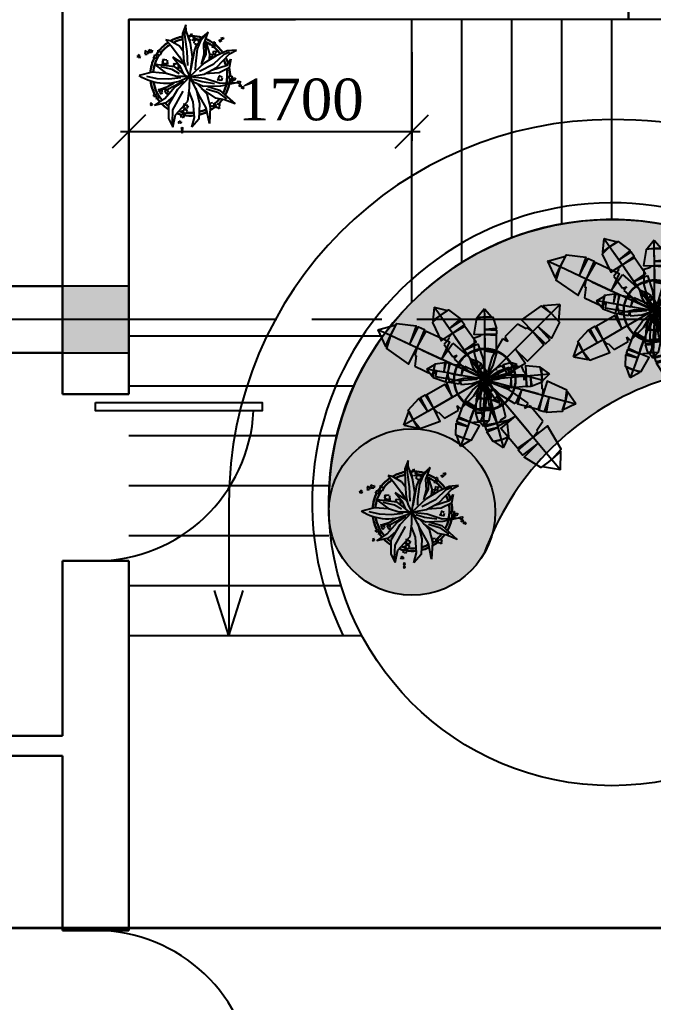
# Model space of a CAD drawing. Header units: inches. Extents: x 2870606 to 3671143, y -733551 to -473558.
# Drawn here: x 3153707 to 3157513, y -591446 to -585545 of the extents above; entities that cross this region are included whole.
import ezdxf

# ---------------------------------------------------------------- set-up
doc = ezdxf.new("R2010")
doc.units = ezdxf.units.IN
doc.header["$MEASUREMENT"] = 0
doc.linetypes.add('ACAD_ISO08W100', pattern=[36, 24, -3, 6, -3])
doc.layers.add('100_TREE', color=64, linetype='Continuous')
doc.layers.add('Trees', color=92, linetype='Continuous')
doc.layers.add('Cashpo', color=25, linetype='Continuous', lineweight=25)
doc.styles.add('J~stule', font='dutch.ttf')
doc.linetypes.add('FENCELINE1', pattern='A,0.25,-0.1,[133,ltypeshp.shx,S=0.1,R=0,X=-0.1,Y=0],-0.1,1', length=1.45)
doc.dimstyles.new('J~style', dxfattribs={"dimscale": 100, "dimtxt": 2.5, "dimasz": 2, "dimexe": 0.55, "dimexo": 0.725, "dimtad": 1, "dimdec": 0, "dimdsep": 46, "dimtxsty": 'J~stule', "dimblk": 'OBLIQUE', "dimcen": 2, "dimdle": 0.5, "dimadec": 0, "dimazin": 0, "dimtfac": 1, "dimtdec": 0, "dimtmove": 0, "dimatfit": 3, "dimfxl": 1, "dimarcsym": 0})

# ---------------------------------------------------------------- blocks, each defined once
blk = doc.blocks.new('cvetok')
at = {"layer": 'Cashpo', "lineweight": 30, "ltscale": 0.1}
for centre, major_axis, start_param, end_param in [((94658.2, 171878), (169.7, -169.7), 2.755823, 2.987251), ((94658.2, 171878), (-158, -158), 4.327905, 4.569763), ((94658.2, 171878), (169.7, -169.7), 2.400873, 2.651128), ((94658.2, 171878), (-158, -158), 4.034231, 4.174743), ((94658.2, 171878), (-158, -158), 3.449429, 3.724418), ((94658.2, 171878), (-169.7, -169.7), 3.409984, 3.737026), ((94658.2, 171878), (-169.7, -169.7), 3.019498, 3.341375), ((94658.2, 171878), (169.7, -169.7), 3.024703, 3.316562), ((94658.2, 171878), (-158, -158), 4.624923, 4.873501), ((94658.2, 171878), (-158, -158), 3.03563, 3.35015), ((94658.2, 171878), (-169.7, -169.7), 2.966211, 2.998209), ((94658.2, 171878), (169.7, -169.7), 3.458664, 3.61719), ((94658.2, 171878), (158, -158), 3.482746, 3.649771), ((94658.2, 171878), (-158, -158), 2.449339, 2.938254), ((94658.2, 171878), (-169.7, -169.7), 2.892081, 2.958014), ((94658.2, 171878), (-169.7, -169.7), 2.431898, 2.830481), ((94658.2, 171878), (169.7, -169.7), 3.717694, 3.950919), ((94658.8, 171883.4), (158, -158), 3.767296, 4.146619), ((94658.2, 171878), (169.7, -169.7), 4.008914, 4.104644), ((94658.2, 171878), (169.7, -169.7), 0.291978, 0.654909), ((94658.2, 171878), (169.7, -169.7), 4.142062, 4.429809), ((94658.2, 171878), (-158, -158), 5.746791, 5.985086), ((94658.2, 171878), (158, -158), 0.066528, 0.61373), ((94658.2, 171878), (169.7, -169.7), 4.559068, 4.718123), ((94658.2, 171878), (-158, -158), 6.166573, 6.379453), ((94658.2, 171878), (169.7, -169.7), 0.075749, 0.183167), ((94658.2, 171878), (169.7, -169.7), 4.823255, 4.978325), ((94658.2, 171878), (158, -158), -1.237744, -1.029908), ((94658.2, 171878), (158, -158), -0.609448, -0.475122), ((94658.2, 171878), (-158, -158), 1.402226, 1.533974), ((94658.2, 171878), (-169.7, -169.7), 1.354065, 1.580489), ((94658.2, 171878), (169.7, -169.7), -1.220089, -1.010216), ((94658.2, 171878), (169.7, -169.7), -0.886086, -0.617507), ((94658.2, 171878), (158, -158), -0.889995, -0.67916), ((94658.2, 171878), (169.7, -169.7), -0.592307, -0.44413)]:
    blk.add_ellipse(centre, major_axis=major_axis, ratio=1, start_param=start_param, end_param=end_param, dxfattribs=at)
at = {"layer": 'Trees', "ltscale": 10}
for p, q in [((94576.6, 172067.8), (94550.9, 172140.3)), ((94550.9, 172140.3), (94595.9, 172088.3)), ((94550.9, 172140.3), (94605.4, 172092.8)), ((94657.1, 172074.1), (94682.8, 172148.2)), ((94682.8, 172148.2), (94684.4, 172182.8)), ((94684.4, 172182.8), (94703.7, 172132.4)), ((94687.7, 172110.4), (94692.5, 172145)), ((94457.1, 172108.4), (94460.5, 172102.3)), ((94462.8, 172105), (94457.1, 172108.4)), ((94460.5, 172102.3), (94457.1, 172100.2)), ((94457.1, 172100.2), (94461.2, 172100)), ((94461.2, 172100), (94459.1, 172095.8)), ((94459.1, 172095.8), (94467.7, 172097)), ((94464.4, 172108), (94462.8, 172105)), ((94465.2, 172104.6), (94464.4, 172108)), ((94469.1, 172107.4), (94465.2, 172104.6)), ((94468.4, 172098.1), (94469.1, 172107.4)), ((94470.5, 172095.2), (94474, 172089.1)), ((94476.3, 172091.8), (94470.5, 172095.2)), ((94474, 172089.1), (94470.6, 172087)), ((94470.6, 172087), (94474.7, 172086.8)), ((94474.7, 172086.8), (94472.6, 172082.6)), ((94472.6, 172082.6), (94481.2, 172083.8)), ((94477.9, 172094.8), (94476.3, 172091.8)), ((94478.6, 172091.4), (94477.9, 172094.8)), ((94482.5, 172094.2), (94478.6, 172091.4)), ((94481.9, 172084.9), (94482.5, 172094.2)), ((94508.1, 172077.6), (94511.8, 172075.7)), ((94509.6, 172073.6), (94508.1, 172077.6)), ((94511.8, 172075.7), (94515.4, 172083.2)), ((94515.4, 172083.2), (94516.1, 172074.4)), ((94563.8, 172082.1), (94541.6, 172009.7)), ((94561.7, 172007.6), (94563.8, 172082.1)), ((94595.9, 172088.3), (94615.2, 172039.5)), ((94614.5, 172089.4), (94596.9, 172096)), ((94596.9, 172096), (94609.6, 172080.6)), ((94609.6, 172080.6), (94601.1, 172073.2)), ((94617.5, 172098.4), (94614.5, 172089.4)), ((94621.3, 172089.4), (94617.5, 172098.4)), ((94630.7, 172099.1), (94621.3, 172089.4)), ((94642.5, 172107.5), (94629.7, 172104)), ((94629.7, 172104), (94648.4, 172088.1)), ((94633.5, 172072.9), (94630.7, 172099.1)), ((94635.2, 172116.4), (94642.5, 172107.5)), ((94645.9, 172113.2), (94635.2, 172116.4)), ((94652.2, 172132.1), (94645.9, 172113.2)), ((94652.1, 172088.8), (94666, 172099.7)), ((94656.1, 172113.7), (94652.2, 172132.1)), ((94665.2, 172115.9), (94656.1, 172113.7)), ((94659.6, 172107.9), (94665.2, 172115.9)), ((94668.2, 172106.1), (94659.6, 172107.9)), ((94676.4, 172023.7), (94687.7, 172110.4)), ((94703.7, 172132.4), (94702.1, 172039.5)), ((94723.1, 172055.2), (94777.8, 172086.7)), ((94803.5, 172093), (94772.9, 172056.8)), ((94777.8, 172086.7), (94803.5, 172093)), ((94380.3, 172031.6), (94436.6, 172026.9)), ((94422.2, 172009.5), (94380.3, 172031.6)), ((94454.3, 172008), (94422.2, 172022.1)), ((94436.6, 172026.9), (94502.6, 171996.9)), ((94497.4, 172023.1), (94508.9, 172020.7)), ((94505.7, 172015.7), (94497.4, 172023.1)), ((94503.6, 172073.8), (94509.6, 172073.6)), ((94510.8, 172064.5), (94503.6, 172073.8)), ((94508.9, 172020.7), (94510.5, 172027.2)), ((94510.2, 172057.4), (94515.3, 172047.8)), ((94516.1, 172056.7), (94510.2, 172057.4)), ((94510.5, 172027.2), (94512.9, 172020.8)), ((94522.1, 172068.7), (94512.4, 172063.8)), ((94512.9, 172020.8), (94518.4, 172026.3)), ((94514.5, 172061.6), (94516.1, 172056.7)), ((94518.4, 172058.5), (94514.5, 172061.6)), ((94516.1, 172074.4), (94521.1, 172074.6)), ((94521.1, 172074.6), (94517, 172071.6)), ((94517, 172071.6), (94522.1, 172068.7)), ((94517, 172047.4), (94528.2, 172050.8)), ((94524.1, 172065.3), (94518.4, 172058.5)), ((94518.4, 172026.3), (94521.1, 172012.1)), ((94522.7, 172057.1), (94524.1, 172065.3)), ((94526.8, 172056.5), (94522.7, 172057.1)), ((94523.2, 172054.1), (94526.8, 172056.5)), ((94528.2, 172050.8), (94523.2, 172054.1)), ((94573.4, 172006.4), (94576.6, 172067.8)), ((94601.1, 172073.2), (94612.6, 172074.7)), ((94612.6, 172074.7), (94608.7, 172062)), ((94608.7, 172062), (94632.1, 172069.4)), ((94615.2, 172039.5), (94626.5, 171949.7)), ((94619.3, 172065.3), (94632.9, 172033.2)), ((94632.9, 172033.2), (94655.6, 171909.8)), ((94644.2, 171992.2), (94657.1, 172074.1)), ((94671.6, 171938.6), (94676.4, 172023.7)), ((94702.1, 172039.5), (94695.7, 171960.7)), ((94698.9, 172022.1), (94723.1, 172055.2)), ((94772.9, 172056.8), (94723.1, 171990.6)), ((94828.4, 172019.2), (94838.5, 172016.9)), ((94837.7, 172001.1), (94828.4, 172019.2)), ((94837.2, 172024.3), (94842.9, 172019.8)), ((94838.5, 172016.9), (94837.2, 172024.3)), ((94842.9, 172019.8), (94851.5, 172031.4)), ((94851.5, 172031.4), (94849.8, 172016.2)), ((94886.7, 172032), (94888.8, 172018)), ((94893.6, 172028.7), (94886.7, 172032)), ((94893.7, 172035.3), (94893.6, 172028.7)), ((94897.2, 172029.9), (94893.7, 172035.3)), ((94907.1, 172035.7), (94897.2, 172029.9)), ((94901.2, 172022.4), (94906.6, 172023.8)), ((94905.9, 172016.2), (94901.2, 172022.4)), ((94901.8, 172026.3), (94907.1, 172035.7)), ((94906.6, 172023.8), (94901.8, 172026.3)), ((94910.4, 172022.5), (94917.6, 172019.7)), ((94915.3, 172008.1), (94910.4, 172022.5)), ((94917.4, 172025.4), (94921.2, 172021.4)), ((94917.6, 172019.7), (94917.4, 172025.4)), ((94921.2, 172021.4), (94928.8, 172029.1)), ((94928.8, 172029.1), (94925.9, 172018)), ((94925.9, 172018), (94932.1, 172016.2)), ((94414.1, 171978), (94423.8, 171926)), ((94435, 171941.8), (94414.1, 171978)), ((94499.4, 171927.6), (94422.2, 172009.5)), ((94515.5, 171949.7), (94454.3, 172008)), ((94501.9, 172011.6), (94505.7, 172015.7)), ((94507.6, 172012.1), (94501.9, 172011.6)), ((94502.6, 171996.9), (94575, 171952.8)), ((94505.1, 172004.5), (94507.6, 172012.1)), ((94519.6, 172010.3), (94505.1, 172004.5)), ((94518.2, 172006.2), (94529.8, 172003.9)), ((94526.5, 171998.8), (94518.2, 172006.2)), ((94522.7, 171994.8), (94526.5, 171998.8)), ((94528.4, 171995.3), (94522.7, 171994.8)), ((94526, 171987.7), (94528.4, 171995.3)), ((94540.5, 171993.5), (94526, 171987.7)), ((94529.8, 172003.9), (94531.3, 172010.3)), ((94531.3, 172010.3), (94533.7, 172004)), ((94533.7, 172004), (94539.3, 172009.5)), ((94539.3, 172009.5), (94541.9, 171995.2)), ((94541.6, 172009.7), (94544.8, 171976.5)), ((94587.1, 171955.6), (94561.7, 172007.6)), ((94589.5, 171946.5), (94573.4, 172006.4)), ((94660.8, 171872.8), (94644.2, 171992.2)), ((94695.7, 171960.7), (94682.8, 171915)), ((94723.1, 171990.6), (94687.7, 171932.1)), ((94706.5, 171952.7), (94761.5, 171989)), ((94761.5, 171989), (94722.4, 171939.3)), ((94796.5, 171971), (94794.1, 171944.7)), ((94823, 171976.7), (94798.6, 171974.1)), ((94816.7, 171965.1), (94823, 171976.7)), ((94828.2, 171964.2), (94816.7, 171965.1)), ((94818.5, 171958.7), (94828.2, 171964.2)), ((94858.2, 172004.6), (94840, 171999.5)), ((94849.8, 172016.2), (94858.3, 172015)), ((94858.3, 172015), (94850.4, 172011.1)), ((94850.4, 172011.1), (94858.2, 172004.6)), ((94858.6, 171996), (94862.1, 171981.1)), ((94872, 172004), (94859.2, 171998.1)), ((94862.1, 171981.1), (94866.8, 171987.4)), ((94866.8, 171987.4), (94869.6, 171982.5)), ((94869.6, 171982.5), (94870.7, 171987.8)), ((94870.7, 171996.4), (94872, 172004)), ((94877.2, 171998.1), (94870.7, 171996.4)), ((94870.7, 171987.8), (94881.2, 171985.4)), ((94872.9, 171993.2), (94877.2, 171998.1)), ((94881.2, 171985.4), (94872.9, 171993.2)), ((94890.7, 172016.9), (94905.9, 172016.2)), ((94930.9, 172008.5), (94916.9, 172006.7)), ((94932.1, 172016.2), (94925.8, 172014.2)), ((94925.8, 172014.2), (94930.9, 172008.5)), ((94962.8, 171985.5), (94957.5, 171995.6)), ((94958.2, 171997.2), (94967.6, 172004.9)), ((94965.6, 171990.9), (94962.8, 171985.5)), ((94968.9, 171986.8), (94965.6, 171990.9)), ((94967.6, 172004.9), (94967.6, 171998.6)), ((94967.6, 171998.6), (94971.7, 172000.3)), ((94977.7, 171992.9), (94968.6, 171991.9)), ((94968.6, 171991.9), (94968.9, 171986.8)), ((94971.7, 172000.3), (94969.8, 171996.4)), ((94969.8, 171996.4), (94977.7, 171992.9)), ((94423.8, 171926), (94484.9, 171896.1)), ((94529.3, 171911.7), (94435, 171941.8)), ((94573.4, 171888.2), (94499.4, 171927.6)), ((94602.4, 171905.5), (94515.5, 171949.7)), ((94575, 171952.8), (94660.8, 171872.8)), ((94626.5, 171949.7), (94628.1, 171913.4)), ((94682.8, 171915), (94660.8, 171872.8)), ((94670, 171867.7), (94750.4, 171932.3)), ((94694.9, 171947.1), (94706.5, 171952.7)), ((94722.4, 171939.3), (94698.1, 171886.5)), ((94723.1, 171889.8), (94766.5, 171915)), ((94731.1, 171945.5), (94728.6, 171919.2)), ((94728.6, 171919.2), (94739.8, 171926.9)), ((94757.5, 171951.2), (94733.1, 171948.6)), ((94739.8, 171926.9), (94740.4, 171923.8)), ((94750.4, 171932.3), (94871.1, 171946.5)), ((94751.2, 171939.6), (94757.5, 171951.2)), ((94762.7, 171938.7), (94751.2, 171939.6)), ((94753, 171933.1), (94762.7, 171938.7)), ((94754, 171931.3), (94753, 171933.1)), ((94766.5, 171915), (94834.1, 171930.7)), ((94794.1, 171944.7), (94805.2, 171952.4)), ((94871.1, 171946.5), (94798.4, 171890.3)), ((94805.2, 171952.4), (94807.1, 171942.8)), ((94807.1, 171942.8), (94811.8, 171951)), ((94811.8, 171951), (94827.8, 171941.1)), ((94827.8, 171941.1), (94818.5, 171958.7)), ((94353.6, 171843.5), (94359.9, 171837.4)), ((94361.7, 171841.5), (94353.6, 171843.5)), ((94362.6, 171845.6), (94361.7, 171841.5)), ((94364.7, 171841.9), (94362.6, 171845.6)), ((94368.3, 171846.6), (94364.7, 171841.9)), ((94370.9, 171835.2), (94368.3, 171846.6)), ((94383.6, 171864.1), (94390, 171858)), ((94391.7, 171862.1), (94383.6, 171864.1)), ((94390, 171858), (94386.6, 171854.3)), ((94386.6, 171854.3), (94391.6, 171855.5)), ((94391.6, 171855.5), (94390.6, 171849.7)), ((94390.6, 171849.7), (94400.5, 171854.1)), ((94392.6, 171866.2), (94391.7, 171862.1)), ((94394.7, 171862.4), (94392.6, 171866.2)), ((94398.4, 171867.2), (94394.7, 171862.4)), ((94400.9, 171855.7), (94398.4, 171867.2)), ((94399.9, 171843.9), (94404.8, 171845.4)), ((94404.7, 171842.4), (94399.9, 171843.9)), ((94400.9, 171849.8), (94411.7, 171851.1)), ((94404.8, 171845.4), (94400.9, 171849.8)), ((94402.4, 171833.9), (94404.7, 171842.4)), ((94403.4, 171876.1), (94410.6, 171866.8)), ((94413.7, 171871.9), (94403.4, 171876.1)), ((94410.6, 171866.8), (94405.5, 171862.5)), ((94405.5, 171862.5), (94412.3, 171863.2)), ((94412.3, 171863.2), (94409.8, 171855.7)), ((94409.8, 171855.7), (94423.7, 171859.7)), ((94416.6, 171838.8), (94411, 171841)), ((94411, 171841), (94411.1, 171836.7)), ((94413, 171849.9), (94416.6, 171838.8)), ((94415.6, 171877.1), (94413.7, 171871.9)), ((94417.7, 171871.7), (94415.6, 171877.1)), ((94423.4, 171877.3), (94417.7, 171871.7)), ((94424.6, 171861.7), (94423.4, 171877.3)), ((94468.9, 171848.7), (94464.8, 171867.1)), ((94466.6, 171869.4), (94485.2, 171877.6)), ((94475.9, 171856.1), (94468.9, 171848.7)), ((94479.3, 171847.9), (94475.9, 171856.1)), ((94570.2, 171863), (94478.5, 171833.1)), ((94481, 171856.4), (94479.3, 171847.9)), ((94496.1, 171853.8), (94481, 171856.4)), ((94485.2, 171877.6), (94482.3, 171867.6)), ((94482.3, 171867.6), (94489.8, 171868.5)), ((94484.9, 171896.1), (94569.5, 171890.3)), ((94489.8, 171868.5), (94485, 171863.1)), ((94485, 171863.1), (94496.1, 171853.8)), ((94586.3, 171842.5), (94512.3, 171831.5)), ((94660.8, 171872.8), (94570.2, 171863)), ((94660.8, 171872.8), (94573.4, 171888.2)), ((94637.8, 171858.3), (94586.3, 171842.5)), ((94607.2, 171766.9), (94660.8, 171872.8)), ((94637.8, 171839.4), (94660.8, 171872.8)), ((94661.9, 171803.1), (94660.8, 171872.8)), ((94660.8, 171872.8), (94739.2, 171872.8)), ((94660.8, 171872.8), (94734.3, 171795.3)), ((94749.8, 171811), (94697, 171846.2)), ((94697.7, 171845.7), (94787.9, 171797.5)), ((94713.4, 171864.6), (94785.8, 171856.7)), ((94739.2, 171872.8), (94801.9, 171891.4)), ((94785.8, 171856.7), (94856.6, 171859.8)), ((94801.9, 171891.4), (94885.6, 171899.2)), ((94856.6, 171859.8), (94917.8, 171874)), ((94885.6, 171899.2), (94964.4, 171878.8)), ((94339.8, 171805.6), (94336, 171800.1)), ((94336, 171800.1), (94342.4, 171803.2)), ((94340.4, 171808), (94337, 171807.4)), ((94337, 171807.4), (94339.8, 171805.6)), ((94337.8, 171812), (94340.4, 171808)), ((94347.1, 171810.8), (94337.8, 171812)), ((94342.4, 171803.2), (94344.2, 171799.6)), ((94344.2, 171799.6), (94344.7, 171803.7)), ((94344.7, 171803.7), (94348.8, 171801.3)), ((94348.8, 171801.3), (94348.2, 171810)), ((94353.9, 171818.2), (94350.1, 171812.6)), ((94350.1, 171812.6), (94356.5, 171815.7)), ((94354.5, 171820.5), (94351, 171820)), ((94351, 171820), (94353.9, 171818.2)), ((94351.9, 171824.5), (94354.5, 171820.5)), ((94361.2, 171823.3), (94351.9, 171824.5)), ((94356.5, 171815.7), (94358.3, 171812.2)), ((94359.9, 171837.4), (94356.6, 171833.7)), ((94356.6, 171833.7), (94361.6, 171834.9)), ((94358.3, 171812.2), (94358.8, 171816.2)), ((94358.8, 171816.2), (94362.8, 171813.8)), ((94361.6, 171834.9), (94360.5, 171829.1)), ((94360.5, 171829.1), (94370.4, 171833.6)), ((94362.8, 171813.8), (94362.3, 171822.5)), ((94372.3, 171837.8), (94475.3, 171815.7)), ((94478.5, 171833.1), (94372.3, 171837.8)), ((94481.7, 171792.1), (94388.4, 171708.6)), ((94408.3, 171839.8), (94402.4, 171833.9)), ((94411.1, 171836.7), (94408.3, 171839.8)), ((94475.3, 171815.7), (94579.8, 171812.6)), ((94552.5, 171812.6), (94481.7, 171792.1)), ((94562.1, 171800), (94494.6, 171779.5)), ((94504.2, 171743.3), (94589.8, 171802.1)), ((94612, 171825.2), (94557.3, 171768.5)), ((94579.8, 171812.6), (94637.8, 171839.4)), ((94624.9, 171804.7), (94602.4, 171711.7)), ((94639.4, 171721.2), (94664.4, 171783.2)), ((94671.6, 171725.9), (94661.9, 171803.1)), ((94761.7, 171673.9), (94700.5, 171785.8)), ((94734.3, 171795.3), (94787.4, 171703.9)), ((94810.1, 171741.6), (94749.8, 171811)), ((94793.2, 171813), (94754.7, 171836.1)), ((94787.9, 171797.5), (94850.2, 171793.4)), ((94788.7, 171778.9), (94793.4, 171793.8)), ((94850.2, 171793.4), (94793.2, 171813)), ((94793.4, 171793.8), (94797.7, 171787.1)), ((94797.7, 171787.1), (94800.9, 171791.9)), ((94800.9, 171791.9), (94801.6, 171786.3)), ((94801.6, 171786.3), (94812.6, 171788.1)), ((94812.6, 171788.1), (94803.5, 171780.6)), ((94824.4, 171778.1), (94829, 171793)), ((94829, 171793), (94833.3, 171786.3)), ((94833.3, 171786.3), (94836.5, 171791.1)), ((94836.5, 171791.1), (94837.2, 171785.6)), ((94837.2, 171785.6), (94848.2, 171787.4)), ((94848.2, 171787.4), (94839.1, 171779.9)), ((94388.4, 171708.6), (94451.1, 171733.8)), ((94494.6, 171779.5), (94439.9, 171740.1)), ((94451.1, 171733.8), (94504.2, 171743.3)), ((94557.3, 171768.5), (94538, 171691.3)), ((94562.1, 171685), (94607.2, 171766.9)), ((94745.6, 171644), (94671.6, 171725.9)), ((94757.6, 171755.1), (94803.7, 171715.8)), ((94801.9, 171769.7), (94789.2, 171776.7)), ((94801.1, 171777.5), (94801.9, 171769.7)), ((94807.6, 171775.4), (94801.1, 171777.5)), ((94803.5, 171780.6), (94807.6, 171775.4)), ((94872.4, 171700.2), (94810.1, 171741.6)), ((94837.5, 171769), (94824.8, 171775.9)), ((94836.7, 171776.8), (94837.5, 171769)), ((94843.2, 171774.7), (94836.7, 171776.8)), ((94839.1, 171779.9), (94843.2, 171774.7)), ((94851.4, 171754.6), (94846.2, 171744.1)), ((94846.2, 171744.1), (94852, 171745.5)), ((94852, 171745.5), (94851.3, 171741.3)), ((94851.3, 171741.3), (94854.5, 171743.9)), ((94863.2, 171752.8), (94852.7, 171755.6)), ((94854.5, 171743.9), (94859.6, 171737.3)), ((94858.5, 171746), (94863.4, 171746.8)), ((94859.6, 171737.3), (94858.5, 171746)), ((94858.8, 171749), (94863.2, 171752.8)), ((94863.4, 171746.8), (94858.8, 171749)), ((94867.9, 171768.8), (94861.6, 171759.9)), ((94862, 171758.3), (94870, 171749.8)), ((94869.9, 171763.3), (94867.9, 171768.8)), ((94873.6, 171766.8), (94869.9, 171763.3)), ((94870, 171749.8), (94870.8, 171755.7)), ((94870.8, 171755.7), (94874.5, 171753.6)), ((94872.6, 171762), (94873.6, 171766.8)), ((94881.2, 171759.9), (94872.6, 171762)), ((94873.2, 171757.5), (94881.2, 171759.9)), ((94874.5, 171753.6), (94873.2, 171757.5)), ((94498.7, 171708.9), (94478.7, 171705.4)), ((94478.7, 171705.4), (94486.7, 171698.7)), ((94486.7, 171698.7), (94479.9, 171695.4)), ((94479.9, 171695.4), (94487, 171693.5)), ((94487, 171693.5), (94482.8, 171679.7)), ((94482.8, 171679.7), (94494, 171690.2)), ((94494, 171690.2), (94500.1, 171684.1)), ((94498.4, 171692.8), (94508.3, 171690.5)), ((94500.1, 171684.1), (94498.4, 171692.8)), ((94508.3, 171690.5), (94501.5, 171708)), ((94519, 171714.4), (94512.7, 171695.1)), ((94512.7, 171695.1), (94522.3, 171698.9)), ((94539.8, 171714.1), (94521.1, 171716.4)), ((94522.3, 171698.9), (94522.1, 171691.4)), ((94522.1, 171691.4), (94527.1, 171696.8)), ((94527.1, 171696.8), (94537.3, 171686.6)), ((94533.1, 171706.5), (94539.8, 171714.1)), ((94541.6, 171703.8), (94533.1, 171706.5)), ((94533.3, 171701.4), (94541.6, 171703.8)), ((94537.3, 171686.6), (94533.3, 171701.4)), ((94538, 171691.3), (94542.8, 171590.4)), ((94542.8, 171590.4), (94562.1, 171685)), ((94602.4, 171711.7), (94605.6, 171617.2)), ((94632.9, 171628.2), (94639.4, 171721.2)), ((94670.2, 171697.6), (94679.1, 171680.9)), ((94680.4, 171696.4), (94670.2, 171697.6)), ((94685, 171679.5), (94675.6, 171663.2)), ((94677.7, 171704.9), (94680.4, 171696.4)), ((94684.5, 171699.5), (94677.7, 171704.9)), ((94681.9, 171680.3), (94701.4, 171686.1)), ((94694.3, 171711.3), (94684.5, 171699.5)), ((94689.4, 171670.3), (94685, 171679.5)), ((94695.2, 171677.1), (94689.4, 171670.3)), ((94691.8, 171697), (94694.3, 171711.3)), ((94699, 171696), (94691.8, 171697)), ((94692.7, 171691.9), (94699, 171696)), ((94701.4, 171686.1), (94692.7, 171691.9)), ((94694.2, 171668.5), (94695.2, 171677.1)), ((94709.4, 171666.4), (94694.2, 171668.5)), ((94696, 171660.9), (94709.4, 171666.4)), ((94764.9, 171593.6), (94761.7, 171673.9)), ((94787.4, 171703.9), (94787.4, 171620.4)), ((94803.7, 171715.8), (94872.4, 171700.2)), ((94884.9, 171702.4), (94887.4, 171710.7)), ((94889.4, 171703.8), (94884.9, 171702.4)), ((94888.6, 171711.2), (94897.9, 171710.4)), ((94888.9, 171699.7), (94889.4, 171703.8)), ((94891.5, 171702.8), (94888.9, 171699.7)), ((94897.1, 171698.4), (94891.5, 171702.8)), ((94897.9, 171710.4), (94894.6, 171707)), ((94894.6, 171707), (94897.8, 171705.7)), ((94897.8, 171705.7), (94894.6, 171704.6)), ((94894.6, 171704.6), (94897.1, 171698.4)), ((94605.6, 171617.2), (94649, 171568.4)), ((94649, 171568.4), (94632.9, 171628.2)), ((94676.6, 171660.4), (94691.9, 171647)), ((94691.9, 171647), (94692.1, 171657.4)), ((94692.1, 171657.4), (94699, 171654.3)), ((94698.9, 171625), (94692.5, 171638)), ((94693.4, 171640), (94705.8, 171649.5)), ((94699, 171654.3), (94696, 171660.9)), ((94702.7, 171631.8), (94698.9, 171625)), ((94706.8, 171626.3), (94702.7, 171631.8)), ((94705.8, 171649.5), (94705.4, 171641.5)), ((94705.4, 171641.5), (94710.8, 171643.6)), ((94718.2, 171633.8), (94706.5, 171632.9)), ((94706.5, 171632.9), (94706.8, 171626.3)), ((94710.8, 171643.6), (94708.2, 171638.7)), ((94708.2, 171638.7), (94718.2, 171633.8)), ((94723.6, 171607.2), (94713.3, 171603.6)), ((94722, 171601.6), (94723.6, 171607.2)), ((94761.7, 171569.9), (94745.6, 171644)), ((94787.4, 171620.4), (94761.7, 171569.9)), ((94699, 171562), (94705.8, 171567.4)), ((94703.5, 171560.6), (94699, 171562)), ((94699.1, 171543.2), (94705.9, 171548.6)), ((94700.8, 171557.6), (94703.5, 171560.6)), ((94704.6, 171558.6), (94700.8, 171557.6)), ((94706.6, 171551.8), (94704.6, 171558.6)), ((94708.2, 171558.3), (94706.6, 171551.8)), ((94707.1, 171567.1), (94714.3, 171561.1)), ((94707.2, 171548.3), (94714.4, 171542.2)), ((94711.4, 171557.3), (94708.2, 171558.3)), ((94714.3, 171561.1), (94709.5, 171560.2)), ((94709.5, 171560.2), (94711.4, 171557.3)), ((94712.7, 171602.1), (94714.3, 171590.5)), ((94714.3, 171590.5), (94718.4, 171594.9)), ((94718.4, 171594.9), (94720.1, 171591)), ((94720.1, 171591), (94721.4, 171595)), ((94721.4, 171595), (94729.3, 171592.3)), ((94727.1, 171602.4), (94722, 171601.6)), ((94723.4, 171599), (94727.1, 171602.4)), ((94729.3, 171592.3), (94723.4, 171599)), ((94703.6, 171541.8), (94699.1, 171543.2)), ((94700.9, 171538.7), (94703.6, 171541.8)), ((94704.7, 171539.7), (94700.9, 171538.7)), ((94706.7, 171532.9), (94704.7, 171539.7)), ((94708.3, 171539.4), (94706.7, 171532.9)), ((94711.5, 171538.5), (94708.3, 171539.4)), ((94714.4, 171542.2), (94709.6, 171541.4)), ((94709.6, 171541.4), (94711.5, 171538.5))]:
    blk.add_line(p, q, dxfattribs=at)
at = {"layer": 'Trees', "linetype": 'ByBlock'}
blk.add_ellipse((94658.2, 171878), major_axis=(169.7, -169.7), ratio=1, start_param=2.298631, end_param=2.368794, dxfattribs=at)
at = {"layer": 'Trees', "ltscale": 10}
for centre, major_axis, ratio, start_param, end_param in [((94808.4, 172098.7), (273.6, 0), 0.978732, 4.181898, 5.319375), ((94658.2, 171878), (169.7, -169.7), 1, 0.214693, 0.250114)]:
    blk.add_ellipse(centre, major_axis=major_axis, ratio=ratio, start_param=start_param, end_param=end_param, dxfattribs=at)
blk = doc.blocks.new('3DLF-P1')
at = {"color": 76}
blk.add_line((-0.98, 0, 0.17), (0, 0, 0.17), dxfattribs=at)
for points in [[(-17.11, 0, -1.36), (-17.01, 2.24, -1.53), (-13.94, 3.24, 0.14), (-13.65, 0, 0.64)], [(-13.65, 0, 0.64), (-13.51, 3.24, 0.39), (-12.42, 3.24, 1.02), (-12.35, 0, 1.39)], [(-19.36, 0, -5.26), (-17.06, 1.97, -1.97), (-17.11, 0, -1.36), (-19.36, 0, -5.26)], [(-12.35, 0, 1.39), (-12.1, 3.14, 2.23), (-7.85, 3.14, 2.23), (-7.85, 0, 1.39)], [(-19.36, 0, -5.26), (-17.06, -1.97, -1.97), (-17.11, 0, -1.36), (-19.36, 0, -5.26)], [(-17.11, 0, -1.36), (-16.8, -2.24, -1.41), (-12.43, -2.99, 1.04), (-12.35, 0, 1.39)]]:
    blk.add_3dface(points, dxfattribs=at)
for points, invisible_edges in [([(-7.88, 0, 1.39), (-7.29, 3.2, 1.86), (-3.87, 2.22, 1.08), (-3.94, 0, 0.69)], 4), ([(-3.94, 0, 0.69), (-3.87, 2.22, 1.08), (-1.21, 0.74, 0.35)], 9), ([(-12.35, 0, 1.39), (-12.1, -1.21, 1.71), (-11.85, -1.21, 1.71), (-11.85, 0, 1.39)], 4), ([(-11.85, 0, 1.39), (-11.85, -1.21, 1.71), (-11.35, -2.9, 2.16), (-11.35, 0, 1.39)], 5), ([(-11.35, 0, 1.39), (-7.85, 0, 1.39), (-7.85, -1.93, 1.9)], 10), ([(-11.35, 0, 1.39), (-11.35, -2.9, 2.16), (-8.1, -2.9, 2.16), (-7.85, -1.93, 1.9)], 9), ([(-7.88, 0, 1.39), (-3.88, -1.97, 1.04), (-1.22, -0.49, 0.3), (-0.98, 0, 0.17)], 1), ([(-7.88, 0, 1.39), (-7.82, -1.97, 1.73), (-7.54, -2.95, 1.86), (-3.88, -1.97, 1.04)], 9), ([(-3.94, 0, 0.69), (-1.21, 0.74, 0.35), (-0.98, 0, 0.17)], 1)]:
    blk.add_3dface(points, dxfattribs=dict(at, invisible_edges=invisible_edges))
blk = doc.blocks.new('PLANT1')
at = {"const_width": 0.00635}
blk.add_lwpolyline([(-0.1302, 0, 1), (0.1302, 0, 1)], format="xyb", close=True, dxfattribs=at)
for centre, radius in [((0, 0), 0.127), ((0, 0, 0.2032), 0.00635)]:
    blk.add_circle(centre, radius)
for p, xscale, yscale, zscale, rotation in [((0, 0, 0.4064), 0.02286, 0.02286, 0.02286, 250), ((0, 0, 0.6159), 0.01524, 0.01524, 0.01524, 295.1447856306789), ((0, 0, 0.5588), 0.01905, 0.01905, 0.01905, 329.9999999999999), ((0, 0, 0.3556), 0.01905, 0.01905, 0.01905, 329.9999999999999), ((0, 0, 0.5906), 0.01397, 0.01397, 0.01397, 210), ((0, 0, 0.6604), 0.007619999999999999, 0.007619999999999999, 0.007619999999999999, 230.1944289077348), ((0, 0, 0.5271), 0.02032, 0.02032, 0.02032, 190), ((0, 0.0063, 0.4587), 0.02032, 0.02032, 0.02032, 55), ((0, 0, 0.3556), 0.0254, 0.0254, 0.0254, 155), ((0, 0, 0.635), 0.0127, 0.0127, 0.0127, 15), ((0, 0, 0.5906), 0.01524, 0.01524, 0.01524, 95), ((0, 0, 0.4064), 0.01524, 0.01524, 0.01524, 130.2363583092738), ((0, 0, 0.508), 0.01016, 0.01016, 0.01016, 113.1985905136482)]:
    blk.add_blockref('3DLF-P1', p, dxfattribs=dict(xscale=xscale, yscale=yscale, zscale=zscale, rotation=rotation))
at = {"xscale": 0.0254, "yscale": 0.0254, "zscale": 0.0254}
blk.add_blockref('3DLF-P1', (0, 0, 0.3048), dxfattribs=at)
at = {"color": 84, "extrusion": (0.721942, -0.193444, 0.664364), "xscale": 0.00635, "yscale": 0.00635, "zscale": 0.00635, "rotation": 257.2160735877907}
blk.add_blockref('3DLF-P1', (0, 0.4936, 0.4387), dxfattribs=at)
at = {"color": 84, "extrusion": (-0.657265, 0.176114, 0.732793), "xscale": 0.00635, "yscale": 0.00635, "zscale": 0.00635, "rotation": 254.1723377001319}
blk.add_blockref('3DLF-P1', (0.0033, 0.4497, 0.4836), dxfattribs=at)
blk = doc.blocks.new('_Oblique')
at = {"color": 0, "linetype": 'ByBlock', "lineweight": -2}
blk.add_line((-0.5, -0.5), (0.5, 0.5), dxfattribs=at)
blk = doc.blocks.new('*D158')
at = {"color": 0, "lineweight": -2, "transparency": 16777216}
for p, q in [((3154363, -585739.7), (3154363, -586272.2)), ((3156063, -585739.7), (3156063, -586272.2)), ((3154313, -586217.2), (3156113, -586217.2))]:
    blk.add_line(p, q, dxfattribs=at)
at = {"layer": 'Defpoints', "color": 0, "lineweight": 35, "transparency": 16777216}
for p in [(3154363, -585667.2), (3156063, -585667.2), (3156063, -586217.2)]:
    blk.add_point(p, dxfattribs=at)
at = {"color": 0, "lineweight": -2, "transparency": 16777216, "xscale": 200, "yscale": 200, "zscale": 200, "rotation": 180}
blk.add_blockref('_Oblique', (3154363, -586217.2), dxfattribs=at)
at = {"color": 0, "lineweight": -2, "transparency": 16777216, "xscale": 200, "yscale": 200, "zscale": 200}
blk.add_blockref('_Oblique', (3156063, -586217.2), dxfattribs=at)
at = {"color": 0, "transparency": 16777216, "insert": (3155395.9, -586026.3), "char_height": 250, "attachment_point": 5, "style": 'J~stule'}
blk.add_mtext('1700', dxfattribs=at)

msp = doc.modelspace()

# ---------------------------------------------------------------- hatches: boundary and pattern name
at = {"lineweight": 35}
h = msp.add_hatch(color=74, dxfattribs=at)
h.dxf.hatch_style = 1
h.paths.add_polyline_path([(3158834.18, -587795.16, 0.4213882), (3156547.48, -588627.16, 0.0632606), (3156563.36, -588502.15, 1), (3155563.36, -588502.15), (3155563.36, -588445.19, -0.8208209)])
h.paths.add_polyline_path([(3156563.36, -588502.15, -1), (3155563.36, -588502.15, -1)])
h = msp.add_hatch(color=256)
h.dxf.hatch_style = 1
h.paths.add_polyline_path([(3153963.36, -587145.19), (3153963.36, -587545.19), (3154363.36, -587545.19), (3154363.36, -587145.19)])

# ---------------------------------------------------------------- linework, layer by layer
at = {"lineweight": 30}
for p, q in [((3157363.36, -585145.19), (3157363.36, -585545.19)), ((3153963.36, -587145.19), (3152863.36, -587145.19)), ((3152863.36, -587545.19), (3153963.36, -587545.19)), ((3154363.36, -587795.15), (3153963.36, -587795.15)), ((3154363.36, -588795.15), (3153963.36, -588795.15, -156.06)), ((3153963.36, -589845.19, -19.69), (3149363.36, -589845.19, 10.18)), ((3153963.36, -589965.19, -19.69), (3149363.36, -589965.19, 10.18)), ((3154363.36, -591015.22), (3153963.36, -591015.22, -156.06))]:
    msp.add_line(p, q, dxfattribs=at)
for p, q in [((3156063.36, -587241.03), (3156063.36, -585545.19)), ((3156363.36, -587002.97), (3156363.36, -585545.19)), ((3156663.36, -586854.59), (3156663.36, -585545.19)), ((3156963.36, -586771.87), (3156963.36, -585545.19)), ((3157263.36, -586745.19), (3157263.36, -585545.19)), ((3155888.61, -587445.15), (3154363.36, -587445.15)), ((3155714.18, -587745.15), (3154363.36, -587745.15)), ((3155611.1, -588045.15), (3154363.36, -588045.15)), ((3155566.31, -588345.15), (3154363.36, -588345.15)), ((3154963.36, -588445.19), (3154963.36, -589245.15)), ((3155563.36, -588645.15), (3154363.36, -588645.15)), ((3155638.54, -588945.15), (3154363.36, -588945.15)), ((3154963.36, -589245.15), (3154877.26, -588972.29)), ((3154963.36, -589245.15), (3155049.46, -588972.29)), ((3155763.34, -589245.15), (3154363.36, -589245.15))]:
    msp.add_line(p, q)
at = {"color": 252, "linetype": 'ACAD_ISO08W100', "ltscale": 70}
msp.add_line((3193052.28, -587345.19), (3127158.59, -587345.19), dxfattribs=at)
at = {"color": 1, "lineweight": 35}
msp.add_line((3124914.2, -590998.85), (3194717.55, -590998.85), dxfattribs=at)
at = {"lineweight": 30}
for points in [[(3153963.36, -587795.15), (3153963.36, -585145.19), (3155363.36, -585145.19)], [(3154363.36, -587795.15), (3154363.36, -585545.19), (3155363.36, -585545.19)], [(3153963.36, -589845.19), (3153963.36, -588795.15)], [(3154363.36, -591015.22), (3154363.36, -588795.15)], [(3153963.36, -591015.22), (3153963.36, -589965.19)]]:
    msp.add_lwpolyline(points, dxfattribs=at)
for points in [[(3165963.36, -585545.19), (3154363.36, -585545.19), (3154363.36, -587795.15)], [(3154363.36, -588795.15), (3154363.36, -590345.19)]]:
    msp.add_lwpolyline(points)
msp.add_lwpolyline([(3154363.36, -587545.19), (3154363.36, -587145.19), (3153963.36, -587145.19), (3153963.36, -587545.19)], close=True)
at = {"elevation": 58.88}
msp.add_lwpolyline([(3154163.36, -587845.15), (3155163.36, -587845.15), (3155163.36, -587895.15), (3154163.36, -587895.15)], close=True, dxfattribs=at)
for centre, radius in [((3157263.36, -588445.19), 1700), ((3156063.36, -588502.15), 500)]:
    msp.add_circle(centre, radius)
for centre, radius, start, end in [((3157263.36, -588445.19), 2300, 90, 180), ((3157263.36, -589045.19), 2900, 359.999975, 90), ((3157263.36, -588445.19), 1700, 22.480539, 180), ((3158096.79, -589326.91), 1700, 64.293724, 160.1514), ((3154163.36, -587845.15, 58.88), 950, 270, 356.983039), ((3154163.36, -591965.22, 58.88), 950, 3.016961, 90)]:
    msp.add_arc(centre, radius, start, end)
at = {"linetype": 'FENCELINE1', "ltscale": 200}
msp.add_arc((3157263.36, -588445.19), 1800, 295.848797, 206.386508, dxfattribs=at)

# ---------------------------------------------------------------- block references
at = {"xscale": -1}
for p in [(3249389.27, -757760), (3250724.11, -760374.94)]:
    msp.add_blockref('cvetok', p, dxfattribs=at)
at = {"layer": '100_TREE', "xscale": 1440.000000000028, "yscale": 1440.000000000028, "zscale": 1440.000000000028, "rotation": 335.0000000000006}
for p in [(3157520.08, -587294.73, -524.51), (3156501.1, -587706.19, -524.51)]:
    msp.add_blockref('PLANT1', p, dxfattribs=at)

# ---------------------------------------------------------------- dimensions: what is measured, and where the dimension line sits
dim = msp.add_linear_dim(base=(3156062.96, -586217.23), p1=(3154362.96, -585667.22), p2=(3156062.96, -585667.22), dimstyle='J~style', override={"dimdec": 1, "dimtdec": 1})
dim.commit()
dim.dimension.update_dxf_attribs({"geometry": '*D158', "text_midpoint": (3155395.93, -586217.23), "dimtype": 160})

doc.saveas('drawing.dxf')
